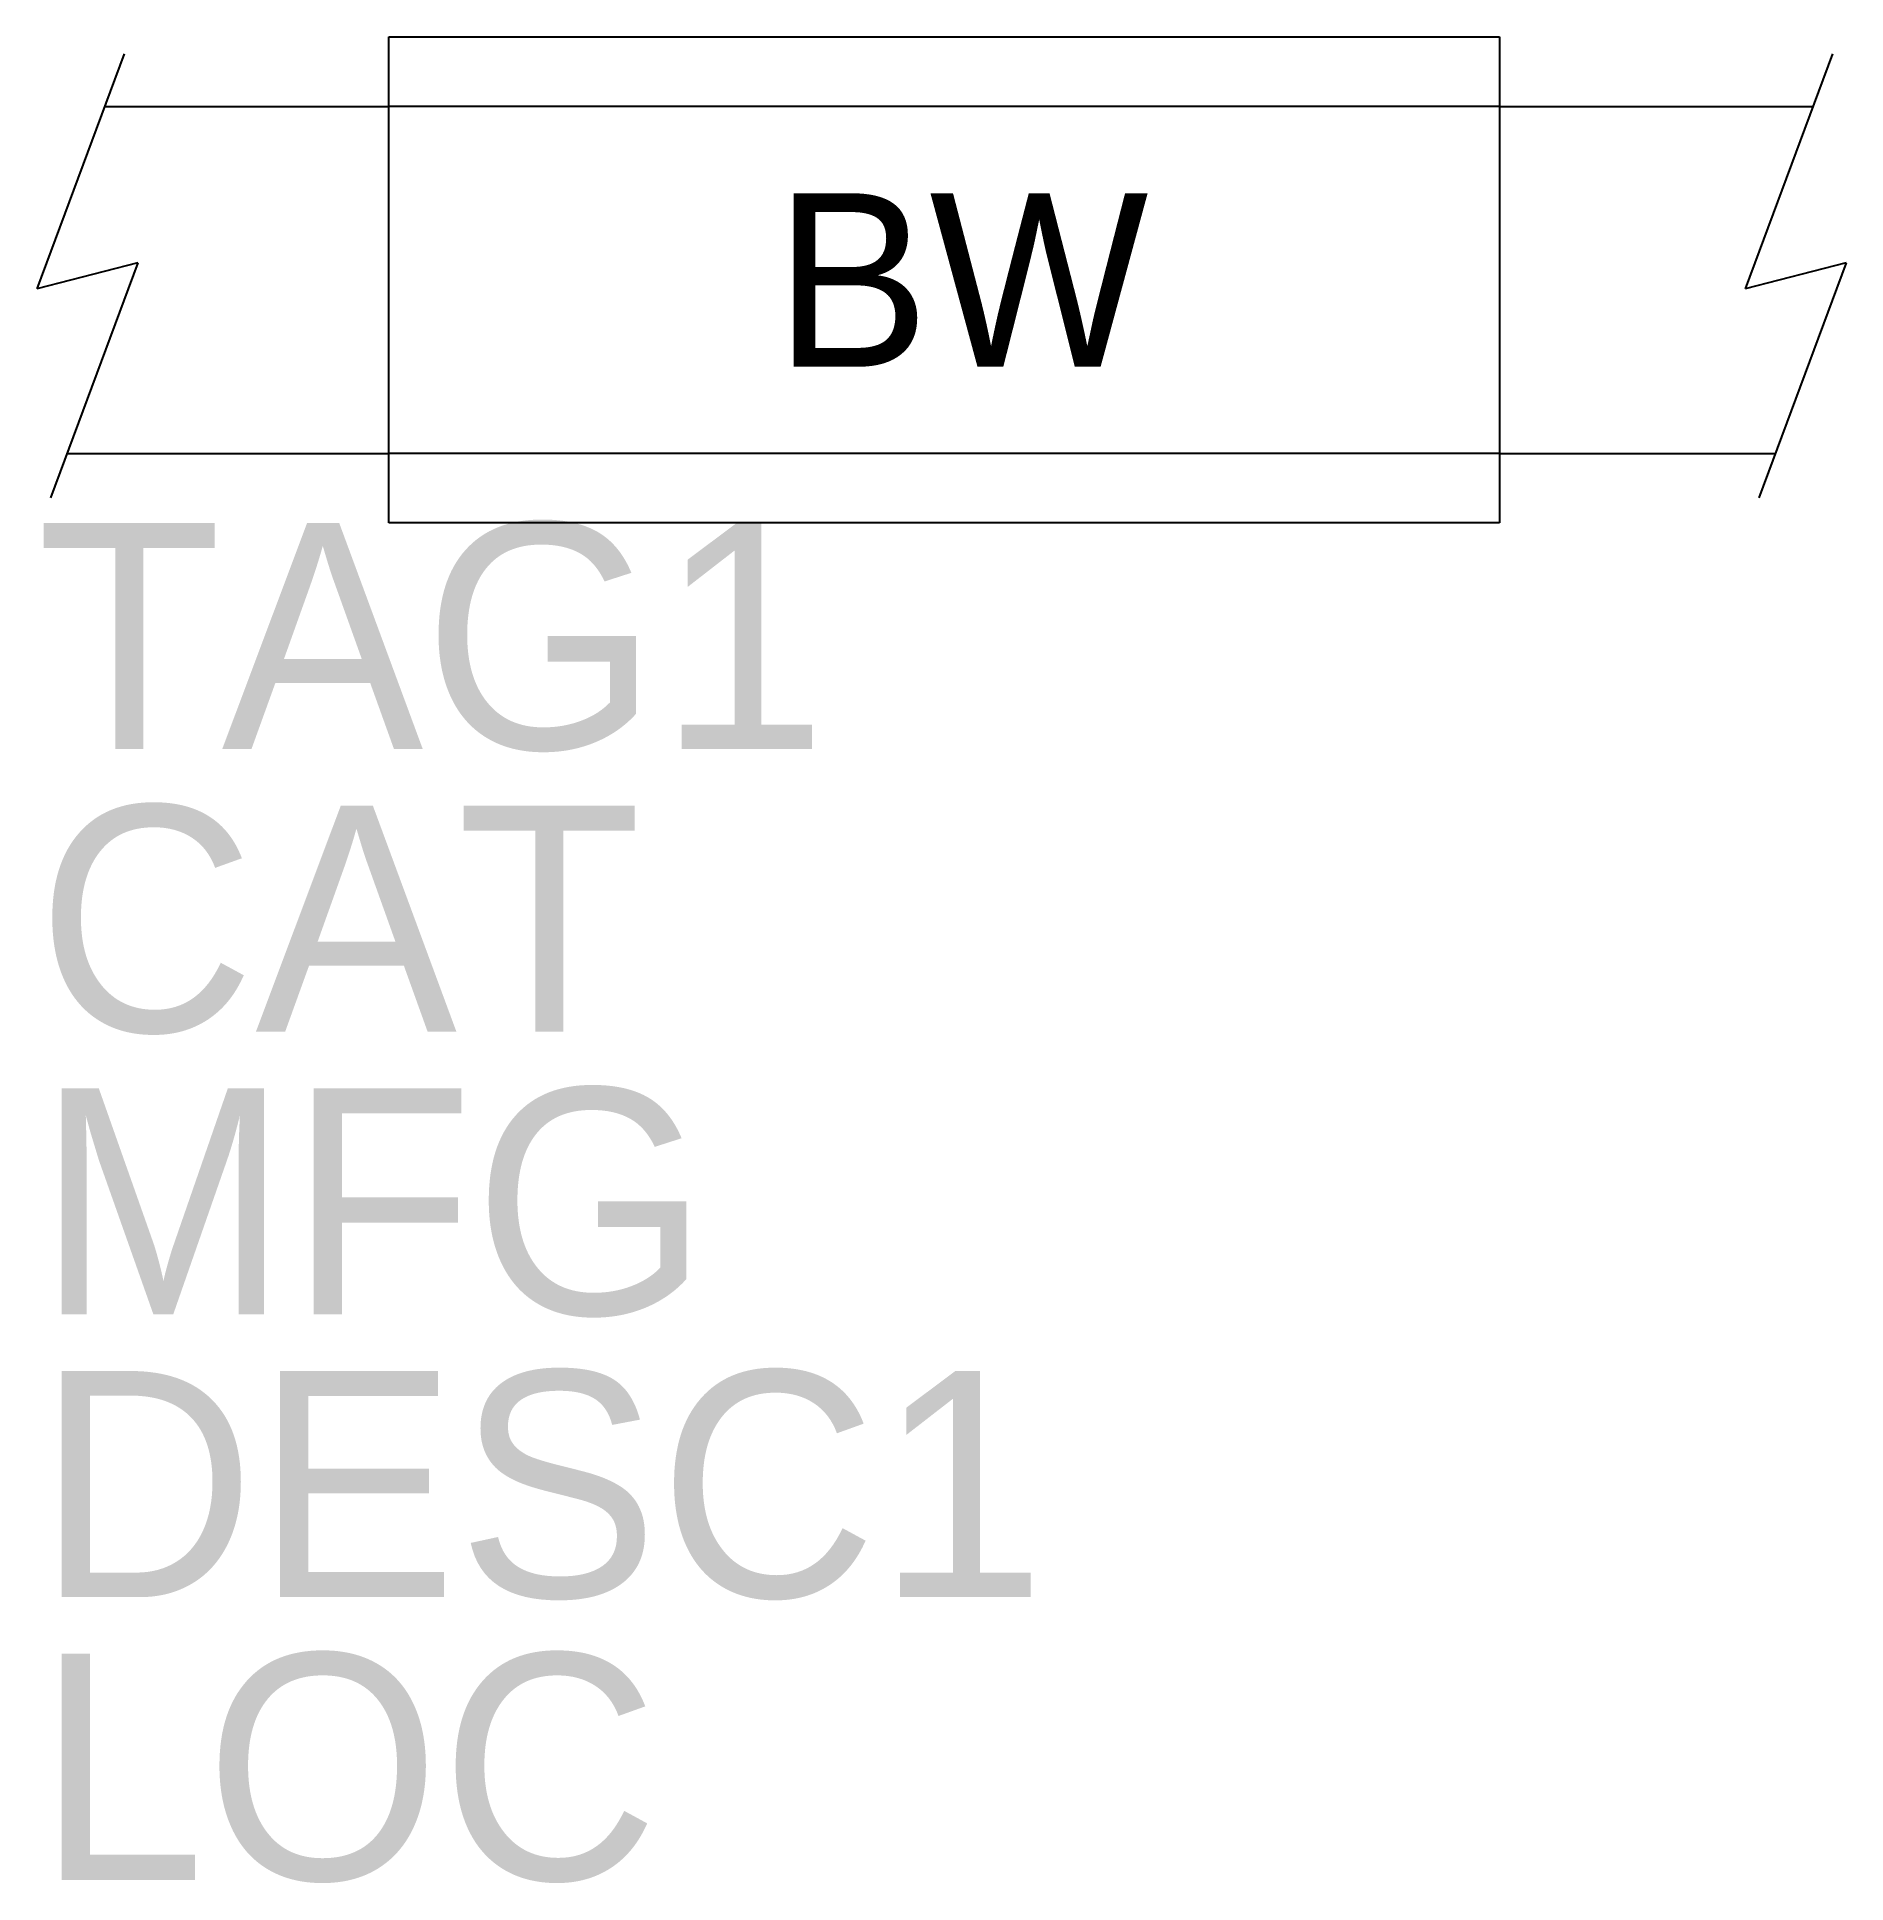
# Model space of a CAD drawing. Extents: x -0.5 to 0.5, y -0.89 to 0.13.
import ezdxf

# ---------------------------------------------------------------- set-up
doc = ezdxf.new("R2010")
doc.units = 0
doc.layers.get('0').update_dxf_attribs({"linetype": 'CONTINUOUS'})

msp = doc.modelspace()

# ---------------------------------------------------------------- linework, layer by layer
for p, q in [((-0.3055, 0.1343), (0.3085, 0.1343)), ((-0.3055, -0.1343), (-0.3055, 0.1343)), ((0.3085, 0.1343), (0.3085, -0.1343)), ((-0.4517, 0.125), (-0.5, -0.005)), ((0.4925, 0.125), (0.4442, -0.005)), ((-0.4625, 0.0959), (-0.3055, 0.0959)), ((0.3085, 0.0959), (-0.3055, 0.0959)), ((0.3085, 0.0959), (0.4817, 0.0959)), ((-0.4442, 0.0095), (-0.5, -0.005)), ((-0.4442, 0.0095), (-0.4925, -0.1205)), ((0.5, 0.0095), (0.4442, -0.005)), ((0.5, 0.0095), (0.4517, -0.1205)), ((-0.4834, -0.0959), (-0.3055, -0.0959)), ((0.3085, -0.0959), (-0.3055, -0.0959)), ((0.3085, -0.0959), (0.4608, -0.0959)), ((0.3085, -0.1343), (-0.3055, -0.1343))]:
    msp.add_line(p, q)

# ---------------------------------------------------------------- texts
for tag, p in [('TAG1', (-0.5, -0.2593)), ('CAT', (-0.5, -0.41555)), ('MFG', (-0.5, -0.5718)), ('DESC1', (-0.5, -0.72805)), ('LOC', (-0.5, -0.8843))]:
    msp.add_attdef(tag, p, '', height=0.125)
at = {"layer": '0.0'}
msp.add_text('BW', height=0.0959, dxfattribs=at).set_placement((-0.0922, -0.048))

doc.saveas('drawing.dxf')
